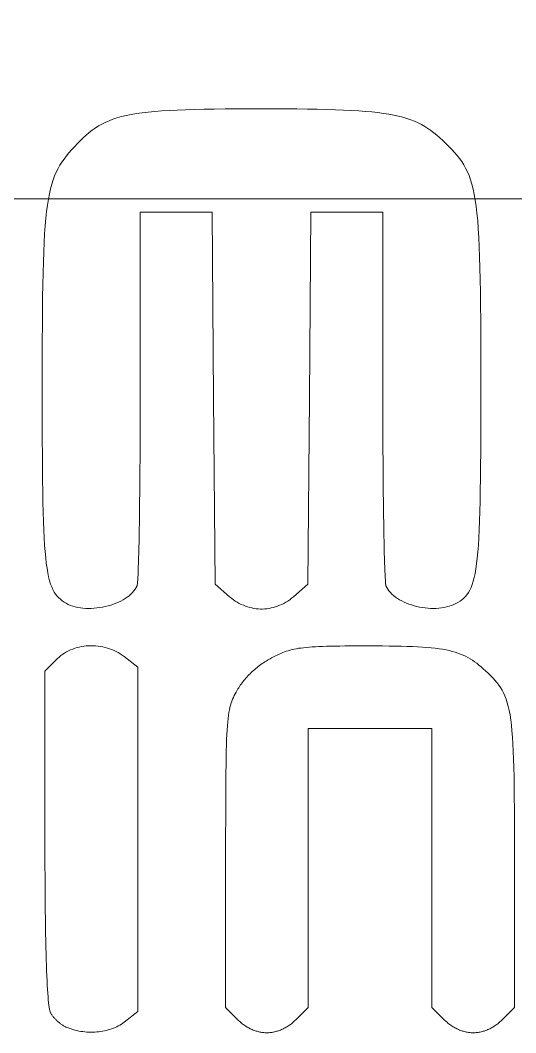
# Model space of a CAD drawing. Header units: millimetres. Extents: x -350 to 1050, y -3 to 474.
# Drawn here: x -250.95 to -235.48, y 108.56 to 140.18 of the extents above; entities that cross this region are included whole.
import ezdxf

# ---------------------------------------------------------------- set-up
doc = ezdxf.new("R2010")
doc.units = ezdxf.units.MM
doc.header["$MEASUREMENT"] = 0
doc.layers.get('0').update_dxf_attribs({"linetype": 'CONTINUOUS', "lineweight": 0, "true_color": 0x000000})
doc.layers.add('AcrylicCover', color=3, linetype='CONTINUOUS', lineweight=0)
doc.layers.add('Text', color=1, linetype='CONTINUOUS', lineweight=0, true_color=0xff0000)

# ---------------------------------------------------------------- blocks, each defined once
blk = doc.blocks.new('AcrylicCover')
blk.add_lwpolyline([(102.5, 218.798, -0.414215), (123.5, 197.798), (123.5, 10, -0.414214), (102.5, -11), (-102.5, -11, -0.414214), (-123.5, 10), (-123.5, 197.798, -0.414212), (-102.5, 218.798)], format="xyb", close=True)

msp = doc.modelspace()

# ---------------------------------------------------------------- linework, layer by layer
at = {"layer": 'Text'}
for p, q in [((-247.491, 137.237), (-247.325, 137.266)), ((-247.325, 137.266), (-247.147, 137.291)), ((-247.147, 137.291), (-246.956, 137.313)), ((-246.956, 137.313), (-246.753, 137.333)), ((-246.753, 137.333), (-246.536, 137.35)), ((-246.536, 137.35), (-246.304, 137.364)), ((-246.304, 137.364), (-246.056, 137.377)), ((-246.056, 137.377), (-245.792, 137.387)), ((-245.792, 137.387), (-245.51, 137.395)), ((-245.51, 137.395), (-245.211, 137.402)), ((-245.211, 137.402), (-244.893, 137.407)), ((-244.893, 137.407), (-244.555, 137.411)), ((-244.555, 137.411), (-244.196, 137.413)), ((-244.196, 137.413), (-243.816, 137.415)), ((-243.816, 137.415), (-243.414, 137.415)), ((-243.414, 137.415), (-243.027, 137.415)), ((-243.027, 137.415), (-242.66, 137.413)), ((-242.66, 137.413), (-242.313, 137.411)), ((-242.313, 137.411), (-241.985, 137.407)), ((-241.985, 137.407), (-241.676, 137.402)), ((-241.676, 137.402), (-241.385, 137.396)), ((-241.385, 137.396), (-241.111, 137.388)), ((-241.111, 137.388), (-240.854, 137.378)), ((-240.854, 137.378), (-240.612, 137.367)), ((-240.612, 137.367), (-240.384, 137.353)), ((-240.384, 137.353), (-240.171, 137.337)), ((-240.171, 137.337), (-239.971, 137.319)), ((-239.971, 137.319), (-239.783, 137.298)), ((-239.783, 137.298), (-239.608, 137.275)), ((-239.608, 137.275), (-239.443, 137.249)), ((-239.443, 137.249), (-239.288, 137.22)), ((-248.507, 136.88), (-248.403, 136.939)), ((-248.403, 136.939), (-248.294, 136.993)), ((-248.294, 136.993), (-248.179, 137.044)), ((-248.179, 137.044), (-248.058, 137.09)), ((-248.058, 137.09), (-247.93, 137.132)), ((-247.93, 137.132), (-247.793, 137.171)), ((-247.793, 137.171), (-247.647, 137.206)), ((-247.647, 137.206), (-247.491, 137.237)), ((-239.288, 137.22), (-239.143, 137.188)), ((-239.143, 137.188), (-239.006, 137.153)), ((-239.006, 137.153), (-238.877, 137.114)), ((-238.877, 137.114), (-238.756, 137.072)), ((-238.756, 137.072), (-238.641, 137.026)), ((-238.641, 137.026), (-238.531, 136.977)), ((-238.531, 136.977), (-238.426, 136.924)), ((-248.89, 136.597), (-248.797, 136.675)), ((-248.797, 136.675), (-248.703, 136.748)), ((-248.703, 136.748), (-248.607, 136.816)), ((-248.607, 136.816), (-248.507, 136.88)), ((-238.426, 136.924), (-238.325, 136.866)), ((-238.325, 136.866), (-238.228, 136.805)), ((-238.228, 136.805), (-238.133, 136.739)), ((-238.133, 136.739), (-238.04, 136.668)), ((-238.04, 136.668), (-237.948, 136.593)), ((-249.259, 136.23), (-249.165, 136.33)), ((-249.165, 136.33), (-249.073, 136.425)), ((-249.073, 136.425), (-248.981, 136.513)), ((-248.981, 136.513), (-248.89, 136.597)), ((-237.948, 136.593), (-237.856, 136.513)), ((-237.856, 136.513), (-237.763, 136.429)), ((-237.763, 136.429), (-237.67, 136.339)), ((-237.67, 136.339), (-237.572, 136.242)), ((-249.508, 135.943), (-249.43, 136.038)), ((-249.43, 136.038), (-249.347, 136.133)), ((-249.347, 136.133), (-249.259, 136.23)), ((-237.572, 136.242), (-237.481, 136.148)), ((-237.481, 136.148), (-237.395, 136.055)), ((-237.395, 136.055), (-237.315, 135.962)), ((-249.712, 135.651), (-249.648, 135.751)), ((-249.648, 135.751), (-249.581, 135.848)), ((-249.581, 135.848), (-249.508, 135.943)), ((-237.315, 135.962), (-237.24, 135.868)), ((-237.24, 135.868), (-237.17, 135.771)), ((-237.17, 135.771), (-237.106, 135.67)), ((-237.106, 135.67), (-237.046, 135.563)), ((-249.876, 135.321), (-249.825, 135.438)), ((-249.825, 135.438), (-249.771, 135.547)), ((-249.771, 135.547), (-249.712, 135.651)), ((-237.046, 135.563), (-236.991, 135.45)), ((-236.991, 135.45), (-236.94, 135.329)), ((-250.004, 134.919), (-249.965, 135.063)), ((-249.965, 135.063), (-249.922, 135.197)), ((-249.922, 135.197), (-249.876, 135.321)), ((-236.94, 135.329), (-236.893, 135.199)), ((-236.893, 135.199), (-236.851, 135.058)), ((-236.851, 135.058), (-236.812, 134.906)), ((-250.071, 134.595), (-250.039, 134.763)), ((-250.039, 134.763), (-250.004, 134.919)), ((-236.812, 134.906), (-236.777, 134.74)), ((-236.777, 134.74), (-236.746, 134.561)), ((-250.126, 134.213), (-250.1, 134.412)), ((-250.1, 134.412), (-250.071, 134.595)), ((-236.746, 134.561), (-236.718, 134.365)), ((-250.149, 133.998), (-250.126, 134.213)), ((-246.082, 134.193), (-247.204, 134.193)), ((-247.204, 134.193), (-247.204, 128.488)), ((-244.96, 134.193), (-246.082, 134.193)), ((-244.914, 128.38), (-244.96, 134.193)), ((-241.876, 134.193), (-241.922, 128.38)), ((-240.754, 134.193), (-241.876, 134.193)), ((-239.633, 134.193), (-240.754, 134.193)), ((-239.633, 128.488), (-239.633, 134.193)), ((-236.718, 134.365), (-236.693, 134.153)), ((-236.693, 134.153), (-236.671, 133.923)), ((-250.188, 133.513), (-250.17, 133.765)), ((-250.17, 133.765), (-250.149, 133.998)), ((-236.671, 133.923), (-236.652, 133.672)), ((-250.203, 133.241), (-250.188, 133.513)), ((-236.652, 133.672), (-236.636, 133.402)), ((-250.216, 132.947), (-250.203, 133.241)), ((-236.636, 133.402), (-236.622, 133.109)), ((-250.228, 132.63), (-250.216, 132.947)), ((-236.622, 133.109), (-236.61, 132.793)), ((-250.237, 132.289), (-250.228, 132.63)), ((-236.61, 132.793), (-236.6, 132.452)), ((-250.245, 131.922), (-250.237, 132.289)), ((-236.6, 132.452), (-236.592, 132.085)), ((-250.251, 131.529), (-250.245, 131.922)), ((-236.592, 132.085), (-236.585, 131.691)), ((-236.585, 131.691), (-236.581, 131.268)), ((-250.256, 131.108), (-250.251, 131.529)), ((-236.581, 131.268), (-236.577, 130.816)), ((-250.259, 130.658), (-250.256, 131.108)), ((-250.262, 130.178), (-250.259, 130.658)), ((-236.577, 130.816), (-236.575, 130.332)), ((-236.575, 130.332), (-236.573, 129.816)), ((-250.263, 129.666), (-250.262, 130.178)), ((-250.264, 129.121), (-250.263, 129.666)), ((-236.573, 129.816), (-236.572, 129.267)), ((-250.264, 128.542), (-250.264, 129.121)), ((-236.572, 129.267), (-236.572, 128.682)), ((-250.264, 128.016), (-250.264, 128.542)), ((-247.204, 128.488), (-247.204, 128.186)), ((-239.633, 128.186), (-239.633, 128.488)), ((-236.572, 128.682), (-236.572, 128.137)), ((-247.204, 128.186), (-247.204, 127.887)), ((-244.868, 122.567), (-244.914, 128.38)), ((-241.922, 128.38), (-241.968, 122.567)), ((-239.632, 127.887), (-239.633, 128.186)), ((-236.572, 128.137), (-236.573, 127.625)), ((-250.263, 127.52), (-250.264, 128.016)), ((-247.204, 127.887), (-247.205, 127.592)), ((-239.631, 127.592), (-239.632, 127.887)), ((-250.262, 127.054), (-250.263, 127.52)), ((-247.205, 127.592), (-247.206, 127.3)), ((-239.63, 127.3), (-239.631, 127.592)), ((-236.573, 127.625), (-236.574, 127.143)), ((-247.206, 127.3), (-247.207, 127.014)), ((-239.629, 127.014), (-239.63, 127.3)), ((-236.574, 127.143), (-236.576, 126.69)), ((-250.26, 126.616), (-250.262, 127.054)), ((-247.207, 127.014), (-247.208, 126.732)), ((-239.628, 126.732), (-239.629, 127.014)), ((-250.257, 126.205), (-250.26, 126.616)), ((-247.208, 126.732), (-247.21, 126.456)), ((-239.626, 126.456), (-239.628, 126.732)), ((-236.576, 126.69), (-236.579, 126.267)), ((-250.253, 125.821), (-250.257, 126.205)), ((-247.212, 126.185), (-247.214, 125.921)), ((-247.21, 126.456), (-247.212, 126.185)), ((-239.624, 126.185), (-239.626, 126.456)), ((-239.622, 125.921), (-239.624, 126.185)), ((-236.579, 126.267), (-236.583, 125.871)), ((-247.214, 125.921), (-247.216, 125.663)), ((-239.62, 125.663), (-239.622, 125.921)), ((-236.583, 125.871), (-236.588, 125.502)), ((-250.248, 125.463), (-250.253, 125.821)), ((-247.216, 125.663), (-247.219, 125.412)), ((-239.617, 125.412), (-239.62, 125.663)), ((-250.242, 125.129), (-250.248, 125.463)), ((-247.219, 125.412), (-247.222, 125.169)), ((-239.614, 125.169), (-239.617, 125.412)), ((-236.588, 125.502), (-236.595, 125.158)), ((-250.234, 124.818), (-250.242, 125.129)), ((-247.225, 124.933), (-247.228, 124.706)), ((-247.222, 125.169), (-247.225, 124.933)), ((-239.611, 124.933), (-239.614, 125.169)), ((-239.608, 124.706), (-239.611, 124.933)), ((-236.595, 125.158), (-236.602, 124.839)), ((-250.225, 124.53), (-250.234, 124.818)), ((-247.228, 124.706), (-247.231, 124.488)), ((-239.605, 124.488), (-239.608, 124.706)), ((-236.602, 124.839), (-236.612, 124.543)), ((-250.215, 124.264), (-250.225, 124.53)), ((-247.235, 124.279), (-247.238, 124.079)), ((-247.231, 124.488), (-247.235, 124.279)), ((-239.601, 124.279), (-239.605, 124.488)), ((-239.598, 124.079), (-239.601, 124.279)), ((-236.612, 124.543), (-236.622, 124.271)), ((-250.203, 124.019), (-250.215, 124.264)), ((-250.189, 123.793), (-250.203, 124.019)), ((-247.238, 124.079), (-247.242, 123.889)), ((-239.594, 123.889), (-239.598, 124.079)), ((-236.635, 124.019), (-236.649, 123.788)), ((-236.622, 124.271), (-236.635, 124.019)), ((-250.173, 123.585), (-250.189, 123.793)), ((-247.246, 123.71), (-247.25, 123.541)), ((-247.242, 123.889), (-247.246, 123.71)), ((-239.59, 123.71), (-239.594, 123.889)), ((-239.586, 123.541), (-239.59, 123.71)), ((-236.649, 123.788), (-236.665, 123.577)), ((-250.155, 123.396), (-250.173, 123.585)), ((-250.136, 123.223), (-250.155, 123.396)), ((-247.255, 123.384), (-247.259, 123.238)), ((-247.25, 123.541), (-247.255, 123.384)), ((-239.582, 123.384), (-239.586, 123.541)), ((-239.577, 123.238), (-239.582, 123.384)), ((-236.683, 123.384), (-236.704, 123.208)), ((-236.665, 123.577), (-236.683, 123.384)), ((-250.114, 123.066), (-250.136, 123.223)), ((-250.09, 122.923), (-250.114, 123.066)), ((-247.264, 123.105), (-247.268, 122.984)), ((-247.259, 123.238), (-247.264, 123.105)), ((-239.573, 123.105), (-239.577, 123.238)), ((-239.568, 122.984), (-239.573, 123.105)), ((-236.726, 123.049), (-236.752, 122.905)), ((-236.704, 123.208), (-236.726, 123.049)), ((-250.063, 122.795), (-250.09, 122.923)), ((-250.034, 122.679), (-250.063, 122.795)), ((-247.283, 122.7), (-247.288, 122.633)), ((-247.278, 122.781), (-247.283, 122.7)), ((-247.273, 122.876), (-247.278, 122.781)), ((-247.268, 122.984), (-247.273, 122.876)), ((-239.563, 122.876), (-239.568, 122.984)), ((-239.558, 122.781), (-239.563, 122.876)), ((-239.553, 122.7), (-239.558, 122.781)), ((-239.548, 122.633), (-239.553, 122.7)), ((-236.779, 122.776), (-236.81, 122.659)), ((-236.752, 122.905), (-236.779, 122.776)), ((-250.002, 122.575), (-250.034, 122.679)), ((-249.967, 122.482), (-250.002, 122.575)), ((-249.93, 122.399), (-249.967, 122.482)), ((-249.89, 122.325), (-249.93, 122.399)), ((-247.361, 122.41), (-247.399, 122.357)), ((-247.329, 122.465), (-247.361, 122.41)), ((-247.304, 122.522), (-247.329, 122.465)), ((-247.298, 122.544), (-247.304, 122.522)), ((-247.293, 122.581), (-247.298, 122.544)), ((-247.288, 122.633), (-247.293, 122.581)), ((-244.416, 122.178), (-244.868, 122.567)), ((-241.968, 122.567), (-242.42, 122.178)), ((-239.543, 122.581), (-239.548, 122.633)), ((-239.538, 122.544), (-239.543, 122.581)), ((-239.533, 122.522), (-239.538, 122.544)), ((-239.507, 122.465), (-239.533, 122.522)), ((-239.476, 122.411), (-239.507, 122.465)), ((-239.439, 122.358), (-239.476, 122.411)), ((-236.918, 122.38), (-236.96, 122.307)), ((-236.879, 122.463), (-236.918, 122.38)), ((-236.843, 122.555), (-236.879, 122.463)), ((-236.81, 122.659), (-236.843, 122.555)), ((-249.846, 122.258), (-249.89, 122.325)), ((-249.799, 122.199), (-249.846, 122.258)), ((-249.749, 122.145), (-249.799, 122.199)), ((-249.696, 122.097), (-249.749, 122.145)), ((-249.639, 122.053), (-249.696, 122.097)), ((-247.738, 122.082), (-247.81, 122.044)), ((-247.67, 122.122), (-247.738, 122.082)), ((-247.607, 122.165), (-247.67, 122.122)), ((-247.547, 122.21), (-247.607, 122.165)), ((-247.493, 122.257), (-247.547, 122.21)), ((-247.443, 122.306), (-247.493, 122.257)), ((-247.399, 122.357), (-247.443, 122.306)), ((-244.357, 122.13), (-244.416, 122.178)), ((-244.298, 122.085), (-244.357, 122.13)), ((-244.237, 122.044), (-244.298, 122.085)), ((-242.538, 122.085), (-242.599, 122.044)), ((-242.479, 122.13), (-242.538, 122.085)), ((-242.42, 122.178), (-242.479, 122.13)), ((-239.396, 122.307), (-239.439, 122.358)), ((-239.348, 122.258), (-239.396, 122.307)), ((-239.295, 122.211), (-239.348, 122.258)), ((-239.237, 122.166), (-239.295, 122.211)), ((-239.175, 122.123), (-239.237, 122.166)), ((-239.11, 122.083), (-239.175, 122.123)), ((-239.04, 122.046), (-239.11, 122.083)), ((-237.163, 122.084), (-237.222, 122.042)), ((-237.107, 122.131), (-237.163, 122.084)), ((-237.054, 122.183), (-237.107, 122.131)), ((-237.005, 122.241), (-237.054, 122.183)), ((-236.96, 122.307), (-237.005, 122.241)), ((-249.578, 122.011), (-249.639, 122.053)), ((-249.514, 121.972), (-249.578, 122.011)), ((-249.449, 121.938), (-249.514, 121.972)), ((-249.514, 121.972), (-249.514, 121.972)), ((-249.381, 121.908), (-249.449, 121.938)), ((-249.308, 121.882), (-249.381, 121.908)), ((-249.233, 121.861), (-249.308, 121.882)), ((-249.155, 121.843), (-249.233, 121.861)), ((-249.074, 121.83), (-249.155, 121.843)), ((-248.991, 121.82), (-249.074, 121.83)), ((-248.906, 121.815), (-248.991, 121.82)), ((-248.82, 121.812), (-248.906, 121.815)), ((-248.733, 121.814), (-248.82, 121.812)), ((-248.645, 121.819), (-248.733, 121.814)), ((-248.557, 121.828), (-248.645, 121.819)), ((-248.469, 121.839), (-248.557, 121.828)), ((-248.381, 121.854), (-248.469, 121.839)), ((-248.295, 121.873), (-248.381, 121.854)), ((-248.209, 121.894), (-248.295, 121.873)), ((-248.125, 121.918), (-248.209, 121.894)), ((-248.042, 121.946), (-248.125, 121.918)), ((-247.962, 121.976), (-248.042, 121.946)), ((-247.884, 122.008), (-247.962, 121.976)), ((-247.81, 122.044), (-247.884, 122.008)), ((-244.175, 122.005), (-244.237, 122.044)), ((-244.113, 121.97), (-244.175, 122.005)), ((-244.049, 121.938), (-244.113, 121.97)), ((-243.985, 121.909), (-244.049, 121.938)), ((-243.92, 121.883), (-243.985, 121.909)), ((-243.854, 121.861), (-243.92, 121.883)), ((-243.788, 121.842), (-243.854, 121.861)), ((-243.721, 121.826), (-243.788, 121.842)), ((-243.654, 121.813), (-243.721, 121.826)), ((-243.587, 121.803), (-243.654, 121.813)), ((-243.52, 121.797), (-243.587, 121.803)), ((-243.452, 121.793), (-243.52, 121.797)), ((-243.384, 121.793), (-243.452, 121.793)), ((-243.317, 121.797), (-243.384, 121.793)), ((-243.249, 121.803), (-243.317, 121.797)), ((-243.182, 121.813), (-243.249, 121.803)), ((-243.115, 121.826), (-243.182, 121.813)), ((-243.048, 121.842), (-243.115, 121.826)), ((-242.982, 121.861), (-243.048, 121.842)), ((-242.917, 121.883), (-242.982, 121.861)), ((-242.852, 121.909), (-242.917, 121.883)), ((-242.787, 121.938), (-242.852, 121.909)), ((-242.724, 121.97), (-242.787, 121.938)), ((-242.661, 122.005), (-242.724, 121.97)), ((-242.599, 122.044), (-242.661, 122.005)), ((-238.968, 122.01), (-239.04, 122.046)), ((-238.893, 121.978), (-238.968, 122.01)), ((-238.815, 121.948), (-238.893, 121.978)), ((-238.735, 121.921), (-238.815, 121.948)), ((-238.653, 121.896), (-238.735, 121.921)), ((-238.569, 121.875), (-238.653, 121.896)), ((-238.484, 121.856), (-238.569, 121.875)), ((-238.398, 121.841), (-238.484, 121.856)), ((-238.312, 121.829), (-238.398, 121.841)), ((-238.226, 121.82), (-238.312, 121.829)), ((-238.139, 121.815), (-238.226, 121.82)), ((-238.053, 121.813), (-238.139, 121.815)), ((-237.968, 121.814), (-238.053, 121.813)), ((-237.884, 121.819), (-237.968, 121.814)), ((-237.801, 121.828), (-237.884, 121.819)), ((-237.72, 121.841), (-237.801, 121.828)), ((-237.641, 121.857), (-237.72, 121.841)), ((-237.565, 121.878), (-237.641, 121.857)), ((-237.491, 121.902), (-237.565, 121.878)), ((-237.42, 121.931), (-237.491, 121.902)), ((-237.353, 121.964), (-237.42, 121.931)), ((-237.286, 122.002), (-237.353, 121.964)), ((-237.222, 122.042), (-237.286, 122.002)), ((-249.505, 120.454), (-249.443, 120.487)), ((-249.443, 120.487), (-249.378, 120.517)), ((-249.378, 120.517), (-249.312, 120.543)), ((-249.312, 120.543), (-249.245, 120.567)), ((-249.245, 120.567), (-249.176, 120.588)), ((-249.176, 120.588), (-249.106, 120.605)), ((-249.106, 120.605), (-249.035, 120.62)), ((-249.035, 120.62), (-248.963, 120.631)), ((-248.963, 120.631), (-248.89, 120.639)), ((-248.89, 120.639), (-248.817, 120.645)), ((-248.817, 120.645), (-248.743, 120.647)), ((-248.743, 120.647), (-248.669, 120.646)), ((-248.669, 120.646), (-248.596, 120.642)), ((-248.596, 120.642), (-248.522, 120.635)), ((-248.522, 120.635), (-248.448, 120.625)), ((-248.448, 120.625), (-248.375, 120.611)), ((-248.375, 120.611), (-248.303, 120.595)), ((-248.303, 120.595), (-248.231, 120.575)), ((-248.231, 120.575), (-248.16, 120.553)), ((-248.16, 120.553), (-248.09, 120.527)), ((-248.09, 120.527), (-248.022, 120.498)), ((-248.022, 120.498), (-247.955, 120.466)), ((-242.644, 120.474), (-242.585, 120.492)), ((-242.585, 120.492), (-242.525, 120.51)), ((-242.525, 120.51), (-242.463, 120.526)), ((-242.463, 120.526), (-242.398, 120.54)), ((-242.398, 120.54), (-242.33, 120.553)), ((-242.33, 120.553), (-242.259, 120.566)), ((-242.259, 120.566), (-242.184, 120.576)), ((-242.184, 120.576), (-242.105, 120.586)), ((-242.105, 120.586), (-242.021, 120.595)), ((-242.021, 120.595), (-241.932, 120.603)), ((-241.932, 120.603), (-241.837, 120.61)), ((-241.837, 120.61), (-241.736, 120.616)), ((-241.736, 120.616), (-241.628, 120.621)), ((-241.628, 120.621), (-241.514, 120.626)), ((-241.514, 120.626), (-241.392, 120.629)), ((-241.392, 120.629), (-241.262, 120.633)), ((-241.262, 120.633), (-241.124, 120.635)), ((-241.124, 120.635), (-240.977, 120.637)), ((-240.977, 120.637), (-240.821, 120.639)), ((-240.821, 120.639), (-240.656, 120.64)), ((-240.656, 120.64), (-240.48, 120.64)), ((-240.48, 120.64), (-240.294, 120.641)), ((-240.294, 120.641), (-240.097, 120.641)), ((-240.097, 120.641), (-239.864, 120.64)), ((-239.864, 120.64), (-239.643, 120.639)), ((-239.643, 120.639), (-239.434, 120.638)), ((-239.434, 120.638), (-239.236, 120.635)), ((-239.236, 120.635), (-239.048, 120.631)), ((-239.048, 120.631), (-238.871, 120.626)), ((-238.871, 120.626), (-238.703, 120.62)), ((-238.703, 120.62), (-238.545, 120.612)), ((-238.545, 120.612), (-238.395, 120.604)), ((-238.395, 120.604), (-238.254, 120.593)), ((-238.254, 120.593), (-238.121, 120.581)), ((-238.121, 120.581), (-237.995, 120.568)), ((-237.995, 120.568), (-237.876, 120.552)), ((-237.876, 120.552), (-237.764, 120.535)), ((-237.764, 120.535), (-237.658, 120.516)), ((-237.658, 120.516), (-237.557, 120.495)), ((-237.557, 120.495), (-237.462, 120.471)), ((-250.179, 119.85), (-249.784, 120.245)), ((-249.784, 120.245), (-249.733, 120.293)), ((-249.733, 120.293), (-249.68, 120.338)), ((-249.68, 120.338), (-249.624, 120.38)), ((-249.624, 120.38), (-249.566, 120.419)), ((-249.566, 120.419), (-249.505, 120.454)), ((-247.955, 120.466), (-247.889, 120.431)), ((-247.889, 120.431), (-247.826, 120.393)), ((-247.826, 120.393), (-247.764, 120.352)), ((-247.764, 120.352), (-247.704, 120.307)), ((-247.704, 120.307), (-247.28, 119.973)), ((-243.317, 120.143), (-243.276, 120.169)), ((-243.276, 120.169), (-243.234, 120.195)), ((-243.234, 120.195), (-243.192, 120.219)), ((-243.192, 120.219), (-243.149, 120.243)), ((-243.149, 120.243), (-243.107, 120.266)), ((-243.107, 120.266), (-243.045, 120.298)), ((-243.045, 120.298), (-242.985, 120.329)), ((-242.985, 120.329), (-242.927, 120.357)), ((-242.927, 120.357), (-242.87, 120.384)), ((-242.87, 120.384), (-242.814, 120.409)), ((-242.814, 120.409), (-242.758, 120.432)), ((-242.758, 120.432), (-242.701, 120.454)), ((-242.701, 120.454), (-242.644, 120.474)), ((-237.462, 120.471), (-237.372, 120.446)), ((-237.372, 120.446), (-237.285, 120.418)), ((-237.285, 120.418), (-237.203, 120.387)), ((-237.203, 120.387), (-237.124, 120.355)), ((-237.124, 120.355), (-237.049, 120.319)), ((-237.049, 120.319), (-236.975, 120.281)), ((-236.975, 120.281), (-236.904, 120.24)), ((-236.904, 120.24), (-236.835, 120.196)), ((-236.835, 120.196), (-236.766, 120.149)), ((-250.179, 114.677), (-250.179, 119.85)), ((-247.28, 119.973), (-247.28, 114.6)), ((-243.705, 119.84), (-243.669, 119.873)), ((-243.669, 119.873), (-243.632, 119.905)), ((-243.632, 119.905), (-243.595, 119.937)), ((-243.595, 119.937), (-243.556, 119.969)), ((-243.556, 119.969), (-243.518, 119.999)), ((-243.518, 119.999), (-243.479, 120.029)), ((-243.479, 120.029), (-243.439, 120.059)), ((-243.439, 120.059), (-243.399, 120.087)), ((-243.399, 120.087), (-243.358, 120.115)), ((-243.358, 120.115), (-243.317, 120.143)), ((-236.766, 120.149), (-236.699, 120.099)), ((-236.699, 120.099), (-236.631, 120.045)), ((-236.631, 120.045), (-236.564, 119.989)), ((-236.564, 119.989), (-236.496, 119.929)), ((-236.496, 119.929), (-236.427, 119.865)), ((-236.427, 119.865), (-236.346, 119.789)), ((-243.999, 119.523), (-243.969, 119.559)), ((-243.969, 119.559), (-243.939, 119.596)), ((-243.939, 119.596), (-243.908, 119.632)), ((-243.908, 119.632), (-243.876, 119.668)), ((-243.876, 119.668), (-243.844, 119.703)), ((-243.844, 119.703), (-243.81, 119.738)), ((-243.81, 119.738), (-243.776, 119.772)), ((-243.776, 119.772), (-243.741, 119.806)), ((-243.741, 119.806), (-243.705, 119.84)), ((-236.346, 119.789), (-236.269, 119.714)), ((-236.269, 119.714), (-236.198, 119.641)), ((-236.198, 119.641), (-236.131, 119.568)), ((-236.131, 119.568), (-236.069, 119.494)), ((-244.209, 119.201), (-244.176, 119.26)), ((-244.176, 119.26), (-244.154, 119.298)), ((-244.154, 119.298), (-244.131, 119.336)), ((-244.131, 119.336), (-244.106, 119.373)), ((-244.106, 119.373), (-244.081, 119.411)), ((-244.081, 119.411), (-244.054, 119.449)), ((-244.054, 119.449), (-244.027, 119.486)), ((-244.027, 119.486), (-243.999, 119.523)), ((-236.069, 119.494), (-236.011, 119.419)), ((-236.011, 119.419), (-235.957, 119.34)), ((-235.957, 119.34), (-235.908, 119.258)), ((-235.908, 119.258), (-235.862, 119.171)), ((-244.365, 118.859), (-244.343, 118.92)), ((-244.343, 118.92), (-244.32, 118.978)), ((-244.32, 118.978), (-244.295, 119.035)), ((-244.295, 119.035), (-244.268, 119.09)), ((-244.268, 119.09), (-244.24, 119.145)), ((-244.24, 119.145), (-244.209, 119.201)), ((-235.862, 119.171), (-235.82, 119.077)), ((-235.82, 119.077), (-235.782, 118.977)), ((-235.782, 118.977), (-235.747, 118.868)), ((-244.435, 118.565), (-244.42, 118.647)), ((-244.42, 118.647), (-244.403, 118.723)), ((-244.403, 118.723), (-244.385, 118.793)), ((-244.385, 118.793), (-244.365, 118.859)), ((-235.747, 118.868), (-235.715, 118.751)), ((-235.715, 118.751), (-235.686, 118.623)), ((-235.686, 118.623), (-235.661, 118.484)), ((-244.473, 118.266), (-244.461, 118.375)), ((-244.461, 118.375), (-244.449, 118.474)), ((-244.449, 118.474), (-244.435, 118.565)), ((-235.661, 118.484), (-235.638, 118.332)), ((-235.638, 118.332), (-235.618, 118.168)), ((-244.5, 117.871), (-244.492, 118.015)), ((-244.492, 118.015), (-244.483, 118.146)), ((-244.483, 118.146), (-244.473, 118.266)), ((-240.031, 118.063), (-241.964, 118.063)), ((-241.964, 118.063), (-241.964, 113.707)), ((-238.098, 118.063), (-240.031, 118.063)), ((-238.098, 113.707), (-238.098, 118.063)), ((-235.618, 118.168), (-235.6, 117.988)), ((-235.6, 117.988), (-235.584, 117.794)), ((-244.513, 117.541), (-244.507, 117.714)), ((-244.507, 117.714), (-244.5, 117.871)), ((-235.584, 117.794), (-235.571, 117.583)), ((-244.523, 117.15), (-244.518, 117.354)), ((-244.518, 117.354), (-244.513, 117.541)), ((-235.571, 117.583), (-235.56, 117.354)), ((-235.56, 117.354), (-235.55, 117.107)), ((-244.526, 116.928), (-244.523, 117.15)), ((-235.55, 117.107), (-235.542, 116.84)), ((-244.532, 116.429), (-244.529, 116.688)), ((-244.529, 116.688), (-244.526, 116.928)), ((-235.542, 116.84), (-235.536, 116.553)), ((-244.534, 116.149), (-244.532, 116.429)), ((-235.536, 116.553), (-235.531, 116.243)), ((-244.535, 115.848), (-244.534, 116.149)), ((-235.531, 116.243), (-235.527, 115.911)), ((-244.537, 115.525), (-244.535, 115.848)), ((-235.527, 115.911), (-235.524, 115.555)), ((-244.537, 115.178), (-244.537, 115.525)), ((-235.524, 115.555), (-235.522, 115.175)), ((-244.538, 114.807), (-244.537, 115.178)), ((-235.522, 115.175), (-235.521, 114.768)), ((-244.538, 114.411), (-244.538, 114.807)), ((-250.179, 114.358), (-250.179, 114.677)), ((-247.28, 114.6), (-247.28, 109.227)), ((-235.521, 114.768), (-235.521, 114.335)), ((-250.179, 114.046), (-250.179, 114.358)), ((-244.539, 113.989), (-244.538, 114.411)), ((-235.521, 114.335), (-235.521, 113.873)), ((-250.178, 113.744), (-250.179, 114.046)), ((-244.541, 109.35), (-244.539, 113.989)), ((-235.521, 113.873), (-235.521, 109.35)), ((-250.176, 113.451), (-250.178, 113.744)), ((-241.964, 113.707), (-241.964, 109.35)), ((-238.098, 109.35), (-238.098, 113.707)), ((-250.175, 113.168), (-250.176, 113.451)), ((-250.173, 112.893), (-250.175, 113.168)), ((-250.17, 112.627), (-250.173, 112.893)), ((-250.167, 112.371), (-250.17, 112.627)), ((-250.164, 112.124), (-250.167, 112.371)), ((-250.161, 111.887), (-250.164, 112.124)), ((-250.157, 111.659), (-250.161, 111.887)), ((-250.153, 111.44), (-250.157, 111.659)), ((-250.148, 111.231), (-250.153, 111.44)), ((-250.143, 111.032), (-250.148, 111.231)), ((-250.138, 110.843), (-250.143, 111.032)), ((-250.132, 110.663), (-250.138, 110.843)), ((-250.126, 110.493), (-250.132, 110.663)), ((-250.12, 110.333), (-250.126, 110.493)), ((-250.113, 110.183), (-250.12, 110.333)), ((-250.106, 110.044), (-250.113, 110.183)), ((-250.099, 109.914), (-250.106, 110.044)), ((-250.091, 109.794), (-250.099, 109.914)), ((-250.083, 109.685), (-250.091, 109.794)), ((-250.075, 109.585), (-250.083, 109.685)), ((-250.066, 109.497), (-250.075, 109.585)), ((-250.057, 109.418), (-250.066, 109.497)), ((-250.048, 109.35), (-250.057, 109.418)), ((-250.038, 109.293), (-250.048, 109.35)), ((-250.029, 109.246), (-250.038, 109.293)), ((-250.018, 109.21), (-250.029, 109.246)), ((-250.008, 109.184), (-250.018, 109.21)), ((-249.998, 109.167), (-250.008, 109.184)), ((-249.988, 109.15), (-249.998, 109.167)), ((-249.976, 109.132), (-249.988, 109.15)), ((-249.964, 109.115), (-249.976, 109.132)), ((-249.952, 109.097), (-249.964, 109.115)), ((-247.28, 109.227), (-247.704, 108.893)), ((-244.146, 108.955), (-244.541, 109.35)), ((-241.964, 109.35), (-242.359, 108.955)), ((-237.703, 108.955), (-238.098, 109.35)), ((-235.521, 109.35), (-235.916, 108.955)), ((-249.938, 109.079), (-249.952, 109.097)), ((-249.924, 109.062), (-249.938, 109.079)), ((-249.91, 109.044), (-249.924, 109.062)), ((-249.894, 109.027), (-249.91, 109.044)), ((-249.878, 109.009), (-249.894, 109.027)), ((-249.862, 108.992), (-249.878, 109.009)), ((-249.845, 108.975), (-249.862, 108.992)), ((-249.828, 108.958), (-249.845, 108.975)), ((-249.81, 108.941), (-249.828, 108.958)), ((-249.792, 108.924), (-249.81, 108.941)), ((-249.774, 108.908), (-249.792, 108.924)), ((-249.755, 108.892), (-249.774, 108.908)), ((-249.736, 108.877), (-249.755, 108.892)), ((-249.717, 108.861), (-249.736, 108.877)), ((-249.698, 108.847), (-249.717, 108.861)), ((-249.678, 108.832), (-249.698, 108.847)), ((-249.659, 108.819), (-249.678, 108.832)), ((-249.639, 108.805), (-249.659, 108.819)), ((-249.62, 108.793), (-249.639, 108.805)), ((-249.6, 108.78), (-249.62, 108.793)), ((-247.84, 108.801), (-247.888, 108.773)), ((-247.793, 108.83), (-247.84, 108.801)), ((-247.748, 108.861), (-247.793, 108.83)), ((-247.704, 108.893), (-247.748, 108.861)), ((-244.122, 108.931), (-244.146, 108.955)), ((-244.146, 108.955), (-244.146, 108.955)), ((-244.097, 108.908), (-244.122, 108.931)), ((-244.071, 108.885), (-244.097, 108.908)), ((-244.046, 108.864), (-244.071, 108.885)), ((-244.019, 108.843), (-244.046, 108.864)), ((-243.993, 108.822), (-244.019, 108.843)), ((-243.966, 108.802), (-243.993, 108.822)), ((-243.938, 108.783), (-243.966, 108.802)), ((-243.911, 108.765), (-243.938, 108.783)), ((-242.567, 108.783), (-242.595, 108.765)), ((-242.539, 108.802), (-242.567, 108.783)), ((-242.512, 108.822), (-242.539, 108.802)), ((-242.486, 108.843), (-242.512, 108.822)), ((-242.46, 108.864), (-242.486, 108.843)), ((-242.434, 108.885), (-242.46, 108.864)), ((-242.409, 108.908), (-242.434, 108.885)), ((-242.384, 108.931), (-242.409, 108.908)), ((-242.359, 108.955), (-242.384, 108.931)), ((-237.678, 108.931), (-237.703, 108.955)), ((-237.653, 108.908), (-237.678, 108.931)), ((-237.628, 108.885), (-237.653, 108.908)), ((-237.602, 108.864), (-237.628, 108.885)), ((-237.576, 108.843), (-237.602, 108.864)), ((-237.549, 108.822), (-237.576, 108.843)), ((-237.522, 108.802), (-237.549, 108.822)), ((-237.495, 108.783), (-237.522, 108.802)), ((-237.467, 108.765), (-237.495, 108.783)), ((-236.123, 108.783), (-236.151, 108.765)), ((-236.096, 108.802), (-236.123, 108.783)), ((-236.069, 108.822), (-236.096, 108.802)), ((-236.043, 108.843), (-236.069, 108.822)), ((-236.016, 108.864), (-236.043, 108.843)), ((-235.991, 108.885), (-236.016, 108.864)), ((-235.965, 108.908), (-235.991, 108.885)), ((-235.94, 108.931), (-235.965, 108.908)), ((-235.916, 108.955), (-235.94, 108.931)), ((-249.58, 108.769), (-249.6, 108.78)), ((-249.561, 108.758), (-249.58, 108.769)), ((-249.541, 108.748), (-249.561, 108.758)), ((-249.522, 108.738), (-249.541, 108.748)), ((-249.503, 108.73), (-249.522, 108.738)), ((-249.484, 108.722), (-249.503, 108.73)), ((-249.425, 108.699), (-249.484, 108.722)), ((-249.484, 108.722), (-249.484, 108.722)), ((-249.365, 108.678), (-249.425, 108.699)), ((-249.304, 108.659), (-249.365, 108.678)), ((-249.243, 108.642), (-249.304, 108.659)), ((-249.182, 108.628), (-249.243, 108.642)), ((-249.12, 108.614), (-249.182, 108.628)), ((-249.058, 108.603), (-249.12, 108.614)), ((-248.995, 108.594), (-249.058, 108.603)), ((-248.933, 108.587), (-248.995, 108.594)), ((-248.871, 108.582), (-248.933, 108.587)), ((-248.808, 108.578), (-248.871, 108.582)), ((-248.746, 108.576), (-248.808, 108.578)), ((-248.684, 108.577), (-248.746, 108.576)), ((-248.623, 108.579), (-248.684, 108.577)), ((-248.561, 108.583), (-248.623, 108.579)), ((-248.501, 108.589), (-248.561, 108.583)), ((-248.441, 108.596), (-248.501, 108.589)), ((-248.381, 108.606), (-248.441, 108.596)), ((-248.322, 108.617), (-248.381, 108.606)), ((-248.264, 108.631), (-248.322, 108.617)), ((-248.207, 108.646), (-248.264, 108.631)), ((-248.151, 108.662), (-248.207, 108.646)), ((-248.096, 108.681), (-248.151, 108.662)), ((-248.042, 108.701), (-248.096, 108.681)), ((-247.99, 108.723), (-248.042, 108.701)), ((-247.938, 108.747), (-247.99, 108.723)), ((-247.888, 108.773), (-247.938, 108.747)), ((-243.883, 108.747), (-243.911, 108.765)), ((-243.854, 108.73), (-243.883, 108.747)), ((-243.826, 108.714), (-243.854, 108.73)), ((-243.797, 108.699), (-243.826, 108.714)), ((-243.768, 108.684), (-243.797, 108.699)), ((-243.738, 108.67), (-243.768, 108.684)), ((-243.709, 108.657), (-243.738, 108.67)), ((-243.679, 108.645), (-243.709, 108.657)), ((-243.649, 108.633), (-243.679, 108.645)), ((-243.619, 108.623), (-243.649, 108.633)), ((-243.589, 108.613), (-243.619, 108.623)), ((-243.558, 108.604), (-243.589, 108.613)), ((-243.528, 108.595), (-243.558, 108.604)), ((-243.497, 108.588), (-243.528, 108.595)), ((-243.467, 108.581), (-243.497, 108.588)), ((-243.436, 108.576), (-243.467, 108.581)), ((-243.405, 108.571), (-243.436, 108.576)), ((-243.375, 108.567), (-243.405, 108.571)), ((-243.344, 108.564), (-243.375, 108.567)), ((-243.314, 108.561), (-243.344, 108.564)), ((-243.283, 108.56), (-243.314, 108.561)), ((-243.253, 108.56), (-243.283, 108.56)), ((-243.222, 108.56), (-243.253, 108.56)), ((-243.192, 108.561), (-243.222, 108.56)), ((-243.161, 108.564), (-243.192, 108.561)), ((-243.131, 108.567), (-243.161, 108.564)), ((-243.1, 108.571), (-243.131, 108.567)), ((-243.069, 108.576), (-243.1, 108.571)), ((-243.039, 108.581), (-243.069, 108.576)), ((-243.008, 108.588), (-243.039, 108.581)), ((-242.978, 108.595), (-243.008, 108.588)), ((-242.947, 108.604), (-242.978, 108.595)), ((-242.917, 108.613), (-242.947, 108.604)), ((-242.886, 108.623), (-242.917, 108.613)), ((-242.856, 108.633), (-242.886, 108.623)), ((-242.826, 108.645), (-242.856, 108.633)), ((-242.797, 108.657), (-242.826, 108.645)), ((-242.767, 108.67), (-242.797, 108.657)), ((-242.738, 108.684), (-242.767, 108.67)), ((-242.708, 108.699), (-242.738, 108.684)), ((-242.68, 108.714), (-242.708, 108.699)), ((-242.651, 108.73), (-242.68, 108.714)), ((-242.623, 108.747), (-242.651, 108.73)), ((-242.595, 108.765), (-242.623, 108.747)), ((-237.439, 108.747), (-237.467, 108.765)), ((-237.411, 108.73), (-237.439, 108.747)), ((-237.382, 108.714), (-237.411, 108.73)), ((-237.353, 108.699), (-237.382, 108.714)), ((-237.324, 108.684), (-237.353, 108.699)), ((-237.295, 108.67), (-237.324, 108.684)), ((-237.265, 108.657), (-237.295, 108.67)), ((-237.236, 108.645), (-237.265, 108.657)), ((-237.206, 108.633), (-237.236, 108.645)), ((-237.175, 108.623), (-237.206, 108.633)), ((-237.145, 108.613), (-237.175, 108.623)), ((-237.115, 108.604), (-237.145, 108.613)), ((-237.084, 108.595), (-237.115, 108.604)), ((-237.054, 108.588), (-237.084, 108.595)), ((-237.023, 108.581), (-237.054, 108.588)), ((-236.993, 108.576), (-237.023, 108.581)), ((-236.962, 108.571), (-236.993, 108.576)), ((-236.931, 108.567), (-236.962, 108.571)), ((-236.901, 108.564), (-236.931, 108.567)), ((-236.87, 108.561), (-236.901, 108.564)), ((-236.84, 108.56), (-236.87, 108.561)), ((-236.809, 108.56), (-236.84, 108.56)), ((-236.779, 108.56), (-236.809, 108.56)), ((-236.748, 108.561), (-236.779, 108.56)), ((-236.718, 108.564), (-236.748, 108.561)), ((-236.687, 108.567), (-236.718, 108.564)), ((-236.657, 108.571), (-236.687, 108.567)), ((-236.626, 108.576), (-236.657, 108.571)), ((-236.595, 108.581), (-236.626, 108.576)), ((-236.565, 108.588), (-236.595, 108.581)), ((-236.534, 108.595), (-236.565, 108.588)), ((-236.504, 108.604), (-236.534, 108.595)), ((-236.473, 108.613), (-236.504, 108.604)), ((-236.443, 108.623), (-236.473, 108.613)), ((-236.413, 108.633), (-236.443, 108.623)), ((-236.383, 108.645), (-236.413, 108.633)), ((-236.353, 108.657), (-236.383, 108.645)), ((-236.324, 108.67), (-236.353, 108.657)), ((-236.294, 108.684), (-236.324, 108.67)), ((-236.265, 108.699), (-236.294, 108.684)), ((-236.236, 108.714), (-236.265, 108.699)), ((-236.208, 108.73), (-236.236, 108.714)), ((-236.179, 108.747), (-236.208, 108.73)), ((-236.151, 108.765), (-236.179, 108.747))]:
    msp.add_line(p, q, dxfattribs=at)

# ---------------------------------------------------------------- block references
at = {"layer": 'AcrylicCover', "linetype": 'Continuous'}
msp.add_blockref('AcrylicCover', (-200, 145.6), dxfattribs=at)

doc.saveas('drawing.dxf')
